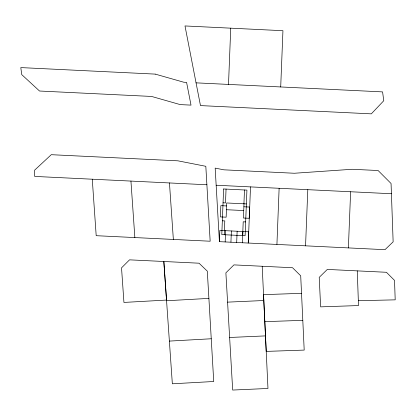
<?xml version="1.0" encoding="UTF-8"?>
<svg xmlns="http://www.w3.org/2000/svg" width="416" height="416" viewBox="0 0 416 416"><rect width="100%" height="100%" fill="white"/><g stroke="black" fill="none" stroke-linecap="round" stroke-linejoin="round"><path stroke-width="0.62" d="M219.409 241.644L219.856 230.402L248.659 231.795L248.212 243.043L219.414 241.66L215.171 168.111L223.86 169.822L294.341 173.254L352.196 169.276L378.108 170.524L391.056 183.487L393.141 241.831L384.987 249.688L248.279 243.043L250.51 186.888M228.509 84.401L230.74 28.168M224.234 234.728L224.786 220.901L222.342 220.787M226.049 189.088L225.498 202.909L223.054 202.795M225.17 241.925L225.618 230.682M230.932 242.206L231.379 230.958M236.688 242.481L237.136 231.239M242.663 235.617L243.214 221.796L245.658 221.915M243.932 203.804L244.478 189.982M242.45 242.762L242.897 231.52M244 203.809L243.433 218.026L249.194 218.301L249.642 207.059L243.88 206.778M280.706 86.944L282.942 30.706L184.99 25.948L200.476 105.591L371.311 113.854L383.77 100.719L382.574 91.894L196.045 82.846M276.926 244.442L279.126 188.282M305.552 245.835L307.798 189.686M348.384 247.915L350.62 191.76M166.582 300.747L208.9 298.392L213.73 381.498L172.344 383.796L163.836 261.492L129.532 259.844L121.529 267.857L123.937 302.427L166.525 300.066L163.836 261.492L199.046 263.203L207.303 271.149L208.9 298.392M169.369 341.094L211.25 338.764M227.568 302.141L263.812 300.518L267.972 388.466L232.679 390.052L225.883 272.849L233.943 264.888L292.557 267.738L300.706 275.803L304.2 350.085L266.214 351.4L263.531 294.653L301.532 293.327M229.622 337.48L265.491 335.894M264.81 321.656L302.796 320.346M358.311 300.706L395.2 299.842L394.524 280.389L386.433 272.288L327.319 269.422L319.218 277.358L320.632 306.862L358.514 305.557L357.256 270.884M206.898 184.761L34.658 176.415L34.658 170.139L51.267 154.69L177.887 160.82L205.821 166.301L210.163 241.223L96.195 235.69L92.269 179.202M216.148 185.229L391.435 193.736M246.371 203.923L226.72 202.972L226.153 217.188L220.397 216.908L220.844 205.66L226.6 205.941M226.45 209.716L243.729 210.553M169.452 182.936L173.358 239.434M130.941 181.09L134.857 237.557M262.205 266.266L263.812 300.518M223.605 188.968L221.79 234.608L245.107 235.737L246.922 190.102L223.605 188.968M155.21 74.105L20.8 67.59L21.746 74.62L39.536 91.021L151.601 96.45L180.216 104.603L191.012 105.123L186.581 82.378L183.846 82.243L155.21 74.105"/></g></svg>
